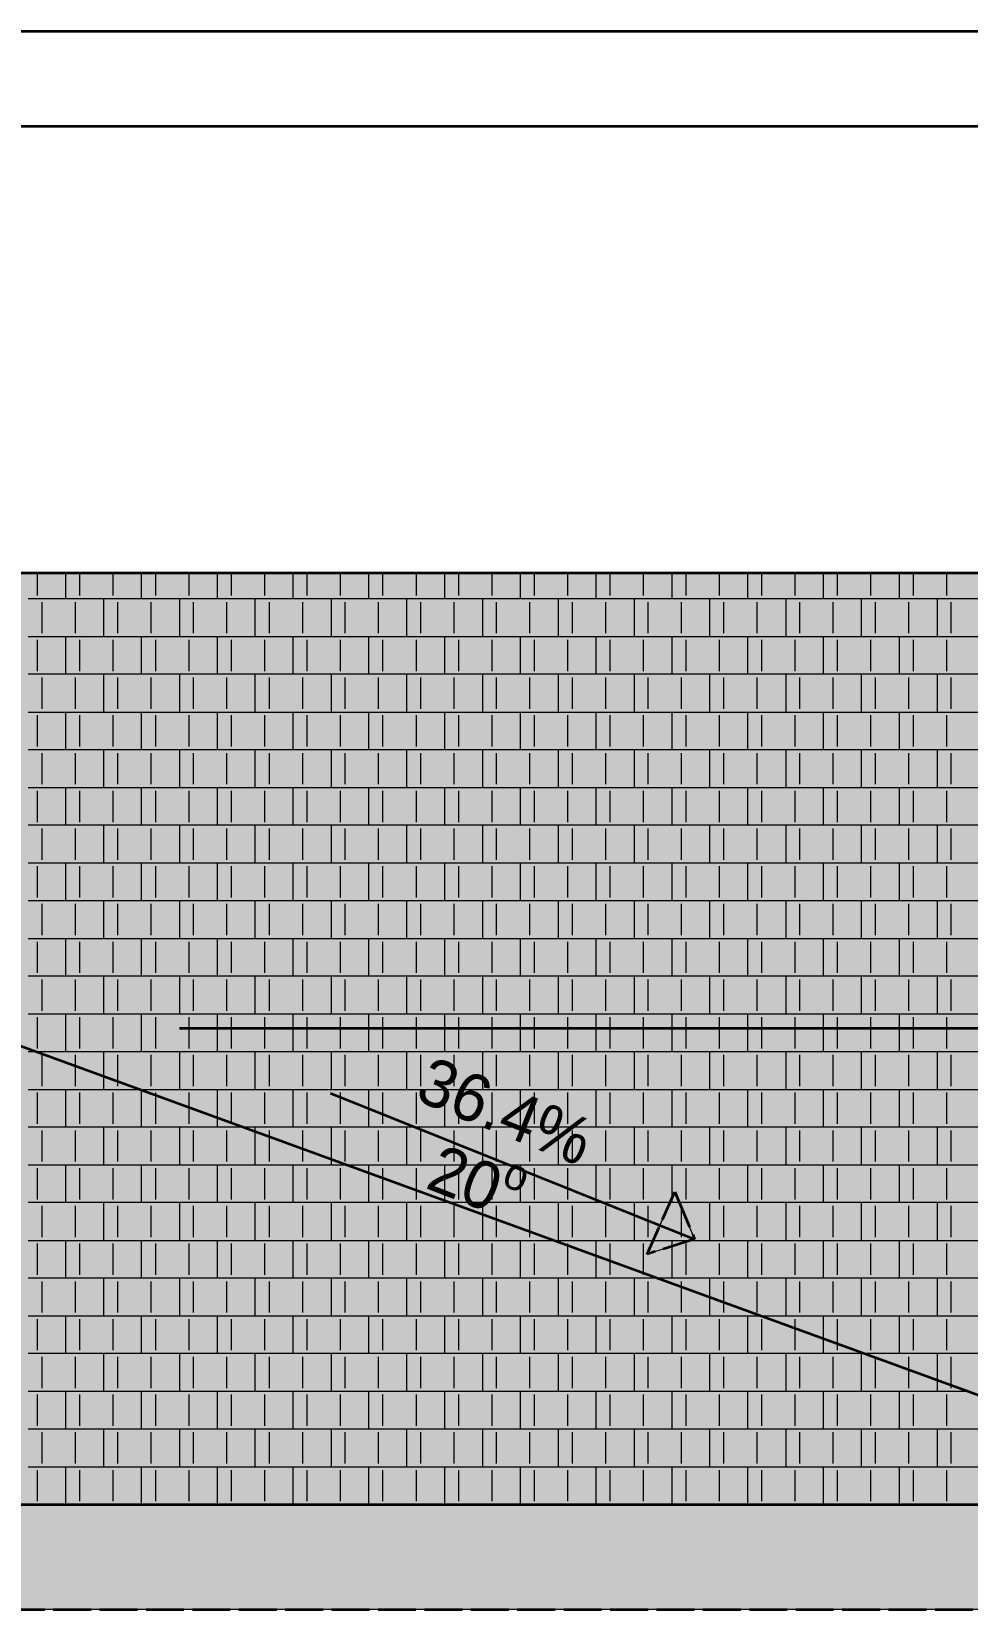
# Model space of a CAD drawing. Extents: x -1929 to 256751, y -18317 to 36108.
# Drawn here: x 202262 to 204732, y 12914 to 17075 of the extents above; entities that cross this region are included whole.
import ezdxf

# ---------------------------------------------------------------- set-up
doc = ezdxf.new("R2010")
doc.units = 0
doc.header["$LTSCALE"] = 5
doc.header["$MEASUREMENT"] = 0
doc.linetypes.add('- Скирити линии', pattern=[245, 200, -45])
for name, color, linetype, lineweight in [('1', 8, 'Continuous', 13), ('141', 8, 'Continuous', 35), ('164', 255, 'Continuous', 15), ('41', 7, 'Continuous', 35), ('46', 9, 'Continuous', 35)]:
    doc.layers.add(name, color=color, linetype=linetype, lineweight=lineweight)
doc.layers.add('162', color=7, linetype='Continuous', lineweight=15, true_color=0xaaaaaa)
doc.layers.add('65', color=7, linetype='Continuous', lineweight=20, true_color=0x4e4e4e)
doc.layers.add('RGB colored ARCHICAD elements', color=7, linetype='Continuous')
doc.styles.add('GENERATED_STYLE_4', font='arial.ttf')

# ---------------------------------------------------------------- blocks, each defined once
blk = doc.blocks.new('*X258')
at = {"layer": '1', "color": 250, "linetype": 'Continuous', "lineweight": 13, "true_color": 0x2a2a2a}
for p, q in [((220.752, 267.247), (220.752, 268.439)), ((222.252, 267.076), (222.252, 268.439)), ((222.992, 267.247), (222.992, 268.439)), ((224.752, 267.247), (224.752, 268.439)), ((226.252, 267.076), (226.252, 268.439)), ((226.992, 267.247), (226.992, 268.439)), ((228.752, 267.247), (228.752, 268.439)), ((230.252, 267.076), (230.252, 268.439)), ((230.992, 267.247), (230.992, 268.439)), ((232.752, 267.247), (232.752, 268.439)), ((234.252, 267.076), (234.252, 268.439)), ((234.992, 267.247), (234.992, 268.439)), ((236.752, 267.247), (236.752, 268.439)), ((238.252, 267.076), (238.252, 268.439)), ((238.992, 267.247), (238.992, 268.439)), ((240.752, 267.247), (240.752, 268.439)), ((242.252, 267.076), (242.252, 268.439)), ((242.992, 267.247), (242.992, 268.439)), ((244.752, 267.247), (244.752, 268.439)), ((246.252, 267.076), (246.252, 268.439)), ((246.992, 267.247), (246.992, 268.439)), ((248.752, 267.247), (248.752, 268.439)), ((250.252, 267.076), (250.252, 268.439)), ((250.992, 267.247), (250.992, 268.439)), ((252.752, 267.247), (252.752, 268.439)), ((254.252, 267.076), (254.252, 268.439)), ((254.992, 267.247), (254.992, 268.439)), ((256.752, 267.247), (256.752, 268.439)), ((258.252, 267.076), (258.252, 268.439)), ((258.992, 267.247), (258.992, 268.439)), ((260.752, 267.247), (260.752, 268.439)), ((262.252, 267.076), (262.252, 268.439)), ((262.992, 267.247), (262.992, 268.439)), ((264.752, 267.247), (264.752, 268.439)), ((266.252, 267.076), (266.252, 268.439)), ((266.992, 267.247), (266.992, 268.439)), ((268.752, 267.247), (268.752, 268.439)), ((228.252, 267.076), (220.252, 267.076)), ((220.992, 265.257), (220.992, 266.905)), ((222.752, 265.257), (222.752, 266.905)), ((224.252, 265.086), (224.252, 267.076)), ((224.992, 265.257), (224.992, 266.905)), ((226.752, 265.257), (226.752, 266.905)), ((236.252, 267.076), (228.252, 267.076)), ((228.252, 267.076), (228.252, 265.086)), ((228.992, 265.257), (228.992, 266.905)), ((230.752, 265.257), (230.752, 266.905)), ((232.252, 265.086), (232.252, 267.076)), ((232.992, 265.257), (232.992, 266.905)), ((234.752, 265.257), (234.752, 266.905)), ((244.252, 267.076), (236.252, 267.076)), ((236.252, 267.076), (236.252, 265.086)), ((236.992, 265.257), (236.992, 266.905)), ((238.752, 265.257), (238.752, 266.905)), ((240.252, 265.086), (240.252, 267.076)), ((240.992, 265.257), (240.992, 266.905)), ((242.752, 265.257), (242.752, 266.905)), ((252.252, 267.076), (244.252, 267.076)), ((244.252, 267.076), (244.252, 265.086)), ((244.992, 265.257), (244.992, 266.905)), ((246.752, 265.257), (246.752, 266.905)), ((248.252, 265.086), (248.252, 267.076)), ((248.992, 265.257), (248.992, 266.905)), ((250.752, 265.257), (250.752, 266.905)), ((260.252, 267.076), (252.252, 267.076)), ((252.252, 267.076), (252.252, 265.086)), ((252.992, 265.257), (252.992, 266.905)), ((254.752, 265.257), (254.752, 266.905)), ((256.252, 265.086), (256.252, 267.076)), ((256.992, 265.257), (256.992, 266.905)), ((258.752, 265.257), (258.752, 266.905)), ((268.252, 267.076), (260.252, 267.076)), ((260.252, 267.076), (260.252, 265.086)), ((260.992, 265.257), (260.992, 266.905)), ((262.752, 265.257), (262.752, 266.905)), ((264.252, 265.086), (264.252, 267.076)), ((264.992, 265.257), (264.992, 266.905)), ((266.752, 265.257), (266.752, 266.905)), ((276.252, 267.076), (268.252, 267.076)), ((268.252, 267.076), (268.252, 265.086)), ((268.992, 265.257), (268.992, 266.905)), ((220.252, 265.086), (228.252, 265.086)), ((220.752, 263.266), (220.752, 264.915)), ((222.252, 263.095), (222.252, 265.086)), ((222.992, 263.266), (222.992, 264.915)), ((224.752, 263.266), (224.752, 264.915)), ((226.252, 263.095), (226.252, 265.086)), ((226.992, 263.266), (226.992, 264.915)), ((228.252, 265.086), (236.252, 265.086)), ((228.752, 263.266), (228.752, 264.915)), ((230.252, 263.095), (230.252, 265.086)), ((230.992, 263.266), (230.992, 264.915)), ((232.752, 263.266), (232.752, 264.915)), ((234.252, 263.095), (234.252, 265.086)), ((234.992, 263.266), (234.992, 264.915)), ((236.252, 265.086), (244.252, 265.086)), ((236.752, 263.266), (236.752, 264.915)), ((238.252, 263.095), (238.252, 265.086)), ((238.992, 263.266), (238.992, 264.915)), ((240.752, 263.266), (240.752, 264.915)), ((242.252, 263.095), (242.252, 265.086)), ((242.992, 263.266), (242.992, 264.915)), ((244.252, 265.086), (252.252, 265.086)), ((244.752, 263.266), (244.752, 264.915)), ((246.252, 263.095), (246.252, 265.086)), ((246.992, 263.266), (246.992, 264.915)), ((248.752, 263.266), (248.752, 264.915)), ((250.252, 263.095), (250.252, 265.086)), ((250.992, 263.266), (250.992, 264.915)), ((252.252, 265.086), (260.252, 265.086)), ((252.752, 263.266), (252.752, 264.915)), ((254.252, 263.095), (254.252, 265.086)), ((254.992, 263.266), (254.992, 264.915)), ((256.752, 263.266), (256.752, 264.915)), ((258.252, 263.095), (258.252, 265.086)), ((258.992, 263.266), (258.992, 264.915)), ((260.252, 265.086), (268.252, 265.086)), ((260.752, 263.266), (260.752, 264.915)), ((262.252, 263.095), (262.252, 265.086)), ((262.992, 263.266), (262.992, 264.915)), ((264.752, 263.266), (264.752, 264.915)), ((266.252, 263.095), (266.252, 265.086)), ((266.992, 263.266), (266.992, 264.915)), ((268.252, 265.086), (276.252, 265.086)), ((268.752, 263.266), (268.752, 264.915)), ((228.252, 263.095), (220.252, 263.095)), ((224.252, 261.105), (224.252, 263.095)), ((236.252, 263.095), (228.252, 263.095)), ((228.252, 263.095), (228.252, 261.105)), ((232.252, 261.105), (232.252, 263.095)), ((244.252, 263.095), (236.252, 263.095)), ((236.252, 263.095), (236.252, 261.105)), ((240.252, 261.105), (240.252, 263.095)), ((252.252, 263.095), (244.252, 263.095)), ((244.252, 263.095), (244.252, 261.105)), ((248.252, 261.105), (248.252, 263.095)), ((260.252, 263.095), (252.252, 263.095)), ((252.252, 263.095), (252.252, 261.105)), ((256.252, 261.105), (256.252, 263.095)), ((268.252, 263.095), (260.252, 263.095)), ((260.252, 263.095), (260.252, 261.105)), ((264.252, 261.105), (264.252, 263.095)), ((276.252, 263.095), (268.252, 263.095)), ((268.252, 263.095), (268.252, 261.105)), ((220.992, 261.276), (220.992, 262.924)), ((222.752, 261.276), (222.752, 262.924)), ((224.992, 261.276), (224.992, 262.924)), ((226.752, 261.276), (226.752, 262.924)), ((228.992, 261.276), (228.992, 262.924)), ((230.752, 261.276), (230.752, 262.924)), ((232.992, 261.276), (232.992, 262.924)), ((234.752, 261.276), (234.752, 262.924)), ((236.992, 261.276), (236.992, 262.924)), ((238.752, 261.276), (238.752, 262.924)), ((240.992, 261.276), (240.992, 262.924)), ((242.752, 261.276), (242.752, 262.924)), ((244.992, 261.276), (244.992, 262.924)), ((246.752, 261.276), (246.752, 262.924)), ((248.992, 261.276), (248.992, 262.924)), ((250.752, 261.276), (250.752, 262.924)), ((252.992, 261.276), (252.992, 262.924)), ((254.752, 261.276), (254.752, 262.924)), ((256.992, 261.276), (256.992, 262.924)), ((258.752, 261.276), (258.752, 262.924)), ((260.992, 261.276), (260.992, 262.924)), ((262.752, 261.276), (262.752, 262.924)), ((264.992, 261.276), (264.992, 262.924)), ((266.752, 261.276), (266.752, 262.924)), ((268.992, 261.276), (268.992, 262.924)), ((220.252, 261.105), (228.252, 261.105)), ((220.752, 259.285), (220.752, 260.934)), ((222.252, 259.114), (222.252, 261.105)), ((222.992, 259.285), (222.992, 260.934)), ((224.752, 259.285), (224.752, 260.934)), ((226.252, 259.114), (226.252, 261.105)), ((226.992, 259.285), (226.992, 260.934)), ((228.252, 261.105), (236.252, 261.105)), ((228.752, 259.285), (228.752, 260.934)), ((230.252, 259.114), (230.252, 261.105)), ((230.992, 259.285), (230.992, 260.934)), ((232.752, 259.285), (232.752, 260.934)), ((234.252, 259.114), (234.252, 261.105)), ((234.992, 259.285), (234.992, 260.934)), ((236.252, 261.105), (244.252, 261.105)), ((236.752, 259.285), (236.752, 260.934)), ((238.252, 259.114), (238.252, 261.105)), ((238.992, 259.285), (238.992, 260.934)), ((240.752, 259.285), (240.752, 260.934)), ((242.252, 259.114), (242.252, 261.105)), ((242.992, 259.285), (242.992, 260.934)), ((244.252, 261.105), (252.252, 261.105)), ((244.752, 259.285), (244.752, 260.934)), ((246.252, 259.114), (246.252, 261.105)), ((246.992, 259.285), (246.992, 260.934)), ((248.752, 259.285), (248.752, 260.934)), ((250.252, 259.114), (250.252, 261.105)), ((250.992, 259.285), (250.992, 260.934)), ((252.252, 261.105), (260.252, 261.105)), ((252.752, 259.285), (252.752, 260.934)), ((254.252, 259.114), (254.252, 261.105)), ((254.992, 259.285), (254.992, 260.934)), ((256.752, 259.285), (256.752, 260.934)), ((258.252, 259.114), (258.252, 261.105)), ((258.992, 259.285), (258.992, 260.934)), ((260.252, 261.105), (268.252, 261.105)), ((260.752, 259.285), (260.752, 260.934)), ((262.252, 259.114), (262.252, 261.105)), ((262.992, 259.285), (262.992, 260.934)), ((264.752, 259.285), (264.752, 260.934)), ((266.252, 259.114), (266.252, 261.105)), ((266.992, 259.285), (266.992, 260.934)), ((268.252, 261.105), (276.252, 261.105)), ((268.752, 259.285), (268.752, 260.934)), ((228.252, 259.114), (220.252, 259.114)), ((220.992, 257.295), (220.992, 258.943)), ((222.752, 257.295), (222.752, 258.943)), ((224.252, 257.124), (224.252, 259.114)), ((224.992, 257.295), (224.992, 258.943)), ((226.752, 257.295), (226.752, 258.943)), ((236.252, 259.114), (228.252, 259.114)), ((228.252, 259.114), (228.252, 257.124)), ((228.992, 257.295), (228.992, 258.943)), ((230.752, 257.295), (230.752, 258.943)), ((232.252, 257.124), (232.252, 259.114)), ((232.992, 257.295), (232.992, 258.943)), ((234.752, 257.295), (234.752, 258.943)), ((244.252, 259.114), (236.252, 259.114)), ((236.252, 259.114), (236.252, 257.124)), ((236.992, 257.295), (236.992, 258.943)), ((238.752, 257.295), (238.752, 258.943)), ((240.252, 257.124), (240.252, 259.114)), ((240.992, 257.295), (240.992, 258.943)), ((242.752, 257.295), (242.752, 258.943)), ((252.252, 259.114), (244.252, 259.114)), ((244.252, 259.114), (244.252, 257.124)), ((244.992, 257.295), (244.992, 258.943)), ((246.752, 257.295), (246.752, 258.943)), ((248.252, 257.124), (248.252, 259.114)), ((248.992, 257.295), (248.992, 258.943)), ((250.752, 257.295), (250.752, 258.943)), ((260.252, 259.114), (252.252, 259.114)), ((252.252, 259.114), (252.252, 257.124)), ((252.992, 257.295), (252.992, 258.943)), ((254.752, 257.295), (254.752, 258.943)), ((256.252, 257.124), (256.252, 259.114)), ((256.992, 257.295), (256.992, 258.943)), ((258.752, 257.295), (258.752, 258.943)), ((268.252, 259.114), (260.252, 259.114)), ((260.252, 259.114), (260.252, 257.124)), ((260.992, 257.295), (260.992, 258.943)), ((262.752, 257.295), (262.752, 258.943)), ((264.252, 257.124), (264.252, 259.114)), ((264.992, 257.295), (264.992, 258.943)), ((266.752, 257.295), (266.752, 258.943)), ((276.252, 259.114), (268.252, 259.114)), ((268.252, 259.114), (268.252, 257.124)), ((268.992, 257.295), (268.992, 258.943)), ((220.252, 257.124), (228.252, 257.124)), ((220.752, 255.304), (220.752, 256.953)), ((222.252, 255.133), (222.252, 257.124)), ((222.992, 255.304), (222.992, 256.953)), ((224.752, 255.304), (224.752, 256.953)), ((226.252, 255.133), (226.252, 257.124)), ((226.992, 255.304), (226.992, 256.953)), ((228.252, 257.124), (236.252, 257.124)), ((228.752, 255.304), (228.752, 256.953)), ((230.252, 255.133), (230.252, 257.124)), ((230.992, 255.304), (230.992, 256.953)), ((232.752, 255.304), (232.752, 256.953)), ((234.252, 255.133), (234.252, 257.124)), ((234.992, 255.304), (234.992, 256.953)), ((236.252, 257.124), (244.252, 257.124)), ((236.752, 255.304), (236.752, 256.953)), ((238.252, 255.133), (238.252, 257.124)), ((238.992, 255.304), (238.992, 256.953)), ((240.752, 255.304), (240.752, 256.953)), ((242.252, 255.133), (242.252, 257.124)), ((242.992, 255.304), (242.992, 256.953)), ((244.252, 257.124), (252.252, 257.124)), ((244.752, 255.304), (244.752, 256.953)), ((246.252, 255.133), (246.252, 257.124)), ((246.992, 255.304), (246.992, 256.953)), ((248.752, 255.304), (248.752, 256.953)), ((250.252, 255.133), (250.252, 257.124)), ((250.992, 255.304), (250.992, 256.953)), ((252.252, 257.124), (260.252, 257.124)), ((252.752, 255.304), (252.752, 256.953)), ((254.252, 255.133), (254.252, 257.124)), ((254.992, 255.304), (254.992, 256.953)), ((256.752, 255.304), (256.752, 256.953)), ((258.252, 255.133), (258.252, 257.124)), ((258.992, 255.304), (258.992, 256.953)), ((260.252, 257.124), (268.252, 257.124)), ((260.752, 255.304), (260.752, 256.953)), ((262.252, 255.133), (262.252, 257.124)), ((262.992, 255.304), (262.992, 256.953)), ((264.752, 255.304), (264.752, 256.953)), ((266.252, 255.133), (266.252, 257.124)), ((266.992, 255.304), (266.992, 256.953)), ((268.252, 257.124), (276.252, 257.124)), ((268.752, 255.304), (268.752, 256.953)), ((228.252, 255.133), (220.252, 255.133)), ((220.992, 253.313), (220.992, 254.962)), ((222.752, 253.313), (222.752, 254.962)), ((224.252, 253.142), (224.252, 255.133)), ((224.992, 253.313), (224.992, 254.962)), ((226.752, 253.313), (226.752, 254.962)), ((236.252, 255.133), (228.252, 255.133)), ((228.252, 255.133), (228.252, 253.142)), ((228.992, 253.313), (228.992, 254.962)), ((230.752, 253.313), (230.752, 254.962)), ((232.252, 253.142), (232.252, 255.133)), ((232.992, 253.313), (232.992, 254.962)), ((234.752, 253.313), (234.752, 254.962)), ((244.252, 255.133), (236.252, 255.133)), ((236.252, 255.133), (236.252, 253.142)), ((236.992, 253.313), (236.992, 254.962)), ((238.752, 253.313), (238.752, 254.962)), ((240.252, 253.142), (240.252, 255.133)), ((240.992, 253.313), (240.992, 254.962)), ((242.752, 253.313), (242.752, 254.962)), ((252.252, 255.133), (244.252, 255.133)), ((244.252, 255.133), (244.252, 253.142)), ((244.992, 253.313), (244.992, 254.962)), ((246.752, 253.313), (246.752, 254.962)), ((248.252, 253.142), (248.252, 255.133)), ((248.992, 253.313), (248.992, 254.962)), ((250.752, 253.313), (250.752, 254.962)), ((260.252, 255.133), (252.252, 255.133)), ((252.252, 255.133), (252.252, 253.142)), ((252.992, 253.313), (252.992, 254.962)), ((254.752, 253.313), (254.752, 254.962)), ((256.252, 253.142), (256.252, 255.133)), ((256.992, 253.313), (256.992, 254.962)), ((258.752, 253.313), (258.752, 254.962)), ((268.252, 255.133), (260.252, 255.133)), ((260.252, 255.133), (260.252, 253.142)), ((260.992, 253.313), (260.992, 254.962)), ((262.752, 253.313), (262.752, 254.962)), ((264.252, 253.142), (264.252, 255.133)), ((264.992, 253.313), (264.992, 254.962)), ((266.752, 253.313), (266.752, 254.962)), ((276.252, 255.133), (268.252, 255.133)), ((268.252, 255.133), (268.252, 253.142)), ((268.992, 253.313), (268.992, 254.962)), ((220.252, 253.142), (228.252, 253.142)), ((222.252, 251.152), (222.252, 253.142)), ((226.252, 251.152), (226.252, 253.142)), ((228.252, 253.142), (236.252, 253.142)), ((230.252, 251.152), (230.252, 253.142)), ((234.252, 251.152), (234.252, 253.142)), ((236.252, 253.142), (244.252, 253.142)), ((238.252, 251.152), (238.252, 253.142)), ((242.252, 251.152), (242.252, 253.142)), ((244.252, 253.142), (252.252, 253.142)), ((246.252, 251.152), (246.252, 253.142)), ((250.252, 251.152), (250.252, 253.142)), ((252.252, 253.142), (260.252, 253.142)), ((254.252, 251.152), (254.252, 253.142)), ((258.252, 251.152), (258.252, 253.142)), ((260.252, 253.142), (268.252, 253.142)), ((262.252, 251.152), (262.252, 253.142)), ((266.252, 251.152), (266.252, 253.142)), ((268.252, 253.142), (276.252, 253.142)), ((220.752, 251.323), (220.752, 252.971)), ((222.992, 251.323), (222.992, 252.971)), ((224.752, 251.323), (224.752, 252.971)), ((226.992, 251.323), (226.992, 252.971)), ((228.752, 251.323), (228.752, 252.971)), ((230.992, 251.323), (230.992, 252.971)), ((232.752, 251.323), (232.752, 252.971)), ((234.992, 251.323), (234.992, 252.971)), ((236.752, 251.323), (236.752, 252.971)), ((238.992, 251.323), (238.992, 252.971)), ((240.752, 251.323), (240.752, 252.971)), ((242.992, 251.323), (242.992, 252.971)), ((244.752, 251.323), (244.752, 252.971)), ((246.992, 251.323), (246.992, 252.971)), ((248.752, 251.323), (248.752, 252.971)), ((250.992, 251.323), (250.992, 252.971)), ((252.752, 251.323), (252.752, 252.971)), ((254.992, 251.323), (254.992, 252.971)), ((256.752, 251.323), (256.752, 252.971)), ((258.992, 251.323), (258.992, 252.971)), ((260.752, 251.323), (260.752, 252.971)), ((262.992, 251.323), (262.992, 252.971)), ((264.752, 251.323), (264.752, 252.971)), ((266.992, 251.323), (266.992, 252.971)), ((268.752, 251.323), (268.752, 252.971)), ((228.252, 251.152), (220.252, 251.152)), ((220.992, 249.332), (220.992, 250.981)), ((222.752, 249.332), (222.752, 250.981)), ((224.252, 249.161), (224.252, 251.152)), ((224.992, 249.332), (224.992, 250.981)), ((226.752, 249.332), (226.752, 250.981)), ((236.252, 251.152), (228.252, 251.152)), ((228.252, 251.152), (228.252, 249.161)), ((228.992, 249.332), (228.992, 250.981)), ((230.752, 249.332), (230.752, 250.981)), ((232.252, 249.161), (232.252, 251.152)), ((232.992, 249.332), (232.992, 250.981)), ((234.752, 249.332), (234.752, 250.981)), ((244.252, 251.152), (236.252, 251.152)), ((236.252, 251.152), (236.252, 249.161)), ((236.992, 249.332), (236.992, 250.981)), ((238.752, 249.332), (238.752, 250.981)), ((240.252, 249.161), (240.252, 251.152)), ((240.992, 249.332), (240.992, 250.981)), ((242.752, 249.332), (242.752, 250.981)), ((252.252, 251.152), (244.252, 251.152)), ((244.252, 251.152), (244.252, 249.161)), ((244.992, 249.332), (244.992, 250.981)), ((246.752, 249.332), (246.752, 250.981)), ((248.252, 249.161), (248.252, 251.152)), ((248.992, 249.332), (248.992, 250.981)), ((250.752, 249.332), (250.752, 250.981)), ((260.252, 251.152), (252.252, 251.152)), ((252.252, 251.152), (252.252, 249.161)), ((252.992, 249.332), (252.992, 250.981)), ((254.752, 249.332), (254.752, 250.981)), ((256.252, 249.161), (256.252, 251.152)), ((256.992, 249.332), (256.992, 250.981)), ((258.752, 249.332), (258.752, 250.981)), ((268.252, 251.152), (260.252, 251.152)), ((260.252, 251.152), (260.252, 249.161)), ((260.992, 249.332), (260.992, 250.981)), ((262.752, 249.332), (262.752, 250.981)), ((264.252, 249.161), (264.252, 251.152)), ((264.992, 249.332), (264.992, 250.981)), ((266.752, 249.332), (266.752, 250.981)), ((276.252, 251.152), (268.252, 251.152)), ((268.252, 251.152), (268.252, 249.161)), ((268.992, 249.332), (268.992, 250.981)), ((220.252, 249.161), (228.252, 249.161)), ((220.752, 247.342), (220.752, 248.99)), ((222.252, 247.171), (222.252, 249.161)), ((222.992, 247.342), (222.992, 248.99)), ((224.752, 247.342), (224.752, 248.99)), ((226.252, 247.171), (226.252, 249.161)), ((226.992, 247.342), (226.992, 248.99)), ((228.252, 249.161), (236.252, 249.161)), ((228.752, 247.342), (228.752, 248.99)), ((230.252, 247.171), (230.252, 249.161)), ((230.992, 247.342), (230.992, 248.99)), ((232.752, 247.342), (232.752, 248.99)), ((234.252, 247.171), (234.252, 249.161)), ((234.992, 247.342), (234.992, 248.99)), ((236.252, 249.161), (244.252, 249.161)), ((236.752, 247.342), (236.752, 248.99)), ((238.252, 247.171), (238.252, 249.161)), ((238.992, 247.342), (238.992, 248.99)), ((240.752, 247.342), (240.752, 248.99)), ((242.252, 247.171), (242.252, 249.161)), ((242.992, 247.342), (242.992, 248.99)), ((244.252, 249.161), (252.252, 249.161)), ((244.752, 247.342), (244.752, 248.99)), ((246.252, 247.171), (246.252, 249.161)), ((246.992, 247.342), (246.992, 248.99)), ((248.752, 247.342), (248.752, 248.99)), ((250.252, 247.171), (250.252, 249.161)), ((250.992, 247.342), (250.992, 248.99)), ((252.252, 249.161), (260.252, 249.161)), ((252.752, 247.342), (252.752, 248.99)), ((254.252, 247.171), (254.252, 249.161)), ((254.992, 247.342), (254.992, 248.99)), ((256.752, 247.342), (256.752, 248.99)), ((258.252, 247.171), (258.252, 249.161)), ((258.992, 247.342), (258.992, 248.99)), ((260.252, 249.161), (268.252, 249.161)), ((260.752, 247.342), (260.752, 248.99)), ((262.252, 247.171), (262.252, 249.161)), ((262.992, 247.342), (262.992, 248.99)), ((264.752, 247.342), (264.752, 248.99)), ((266.252, 247.171), (266.252, 249.161)), ((266.992, 247.342), (266.992, 248.99)), ((268.252, 249.161), (276.252, 249.161)), ((268.752, 247.342), (268.752, 248.99)), ((228.252, 247.171), (220.252, 247.171)), ((220.992, 245.351), (220.992, 247)), ((222.752, 245.351), (222.752, 247)), ((224.252, 245.18), (224.252, 247.171)), ((224.992, 245.351), (224.992, 247)), ((226.752, 245.351), (226.752, 247)), ((236.252, 247.171), (228.252, 247.171)), ((228.252, 247.171), (228.252, 245.18)), ((228.992, 245.351), (228.992, 247)), ((230.752, 245.351), (230.752, 247)), ((232.252, 245.18), (232.252, 247.171)), ((232.992, 245.351), (232.992, 247)), ((234.752, 245.351), (234.752, 247)), ((244.252, 247.171), (236.252, 247.171)), ((236.252, 247.171), (236.252, 245.18)), ((236.992, 245.351), (236.992, 247)), ((238.752, 245.351), (238.752, 247)), ((240.252, 245.18), (240.252, 247.171)), ((240.992, 245.351), (240.992, 247)), ((242.752, 245.351), (242.752, 247)), ((252.252, 247.171), (244.252, 247.171)), ((244.252, 247.171), (244.252, 245.18)), ((244.992, 245.351), (244.992, 247)), ((246.752, 245.351), (246.752, 247)), ((248.252, 245.18), (248.252, 247.171)), ((248.992, 245.351), (248.992, 247)), ((250.752, 245.351), (250.752, 247)), ((260.252, 247.171), (252.252, 247.171)), ((252.252, 247.171), (252.252, 245.18)), ((252.992, 245.351), (252.992, 247)), ((254.752, 245.351), (254.752, 247)), ((256.252, 245.18), (256.252, 247.171)), ((256.992, 245.351), (256.992, 247)), ((258.752, 245.351), (258.752, 247)), ((268.252, 247.171), (260.252, 247.171)), ((260.252, 247.171), (260.252, 245.18)), ((260.992, 245.351), (260.992, 247)), ((262.752, 245.351), (262.752, 247)), ((264.252, 245.18), (264.252, 247.171)), ((264.992, 245.351), (264.992, 247)), ((266.752, 245.351), (266.752, 247)), ((276.252, 247.171), (268.252, 247.171)), ((268.252, 247.171), (268.252, 245.18)), ((268.992, 245.351), (268.992, 247)), ((220.252, 245.18), (228.252, 245.18)), ((220.752, 243.361), (220.752, 245.009)), ((222.252, 243.19), (222.252, 245.18)), ((222.992, 243.361), (222.992, 245.009)), ((224.752, 243.361), (224.752, 245.009)), ((226.252, 243.19), (226.252, 245.18)), ((226.992, 243.361), (226.992, 245.009)), ((228.252, 245.18), (236.252, 245.18)), ((228.752, 243.361), (228.752, 245.009)), ((230.252, 243.19), (230.252, 245.18)), ((230.992, 243.361), (230.992, 245.009)), ((232.752, 243.361), (232.752, 245.009)), ((234.252, 243.19), (234.252, 245.18)), ((234.992, 243.361), (234.992, 245.009)), ((236.252, 245.18), (244.252, 245.18)), ((236.752, 243.361), (236.752, 245.009)), ((238.252, 243.19), (238.252, 245.18)), ((238.992, 243.361), (238.992, 245.009)), ((240.752, 243.361), (240.752, 245.009)), ((242.252, 243.19), (242.252, 245.18)), ((242.992, 243.361), (242.992, 245.009)), ((244.252, 245.18), (252.252, 245.18)), ((244.752, 243.361), (244.752, 245.009)), ((246.252, 243.19), (246.252, 245.18)), ((246.992, 243.361), (246.992, 245.009)), ((248.752, 243.361), (248.752, 245.009)), ((250.252, 243.19), (250.252, 245.18)), ((250.992, 243.361), (250.992, 245.009)), ((252.252, 245.18), (260.252, 245.18)), ((252.752, 243.361), (252.752, 245.009)), ((254.252, 243.19), (254.252, 245.18)), ((254.992, 243.361), (254.992, 245.009)), ((256.752, 243.361), (256.752, 245.009)), ((258.252, 243.19), (258.252, 245.18)), ((258.992, 243.361), (258.992, 245.009)), ((260.252, 245.18), (268.252, 245.18)), ((260.752, 243.361), (260.752, 245.009)), ((262.252, 243.19), (262.252, 245.18)), ((262.992, 243.361), (262.992, 245.009)), ((264.752, 243.361), (264.752, 245.009)), ((266.252, 243.19), (266.252, 245.18)), ((266.992, 243.361), (266.992, 245.009)), ((268.252, 245.18), (276.252, 245.18)), ((268.752, 243.361), (268.752, 245.009)), ((228.252, 243.19), (220.624, 243.19)), ((224.252, 241.869), (224.252, 243.19)), ((236.252, 243.19), (228.252, 243.19)), ((228.252, 243.19), (228.252, 241.199)), ((232.252, 241.199), (232.252, 243.19)), ((244.252, 243.19), (236.252, 243.19)), ((236.252, 243.19), (236.252, 241.199)), ((240.252, 241.199), (240.252, 243.19)), ((252.252, 243.19), (244.252, 243.19)), ((244.252, 243.19), (244.252, 241.199)), ((248.252, 241.199), (248.252, 243.19)), ((260.252, 243.19), (252.252, 243.19)), ((252.252, 243.19), (252.252, 241.199)), ((256.252, 241.199), (256.252, 243.19)), ((268.252, 243.19), (260.252, 243.19)), ((260.252, 243.19), (260.252, 241.199)), ((264.252, 241.199), (264.252, 243.19)), ((276.252, 243.19), (268.252, 243.19)), ((268.252, 243.19), (268.252, 241.199)), ((222.752, 242.415), (222.752, 243.019)), ((224.992, 241.6), (224.992, 243.019)), ((226.752, 241.37), (226.752, 243.019)), ((228.992, 241.37), (228.992, 243.019)), ((230.752, 241.37), (230.752, 243.019)), ((232.992, 241.37), (232.992, 243.019)), ((234.752, 241.37), (234.752, 243.019)), ((236.992, 241.37), (236.992, 243.019)), ((238.752, 241.37), (238.752, 243.019)), ((240.992, 241.37), (240.992, 243.019)), ((242.752, 241.37), (242.752, 243.019)), ((244.992, 241.37), (244.992, 243.019)), ((246.752, 241.37), (246.752, 243.019)), ((248.992, 241.37), (248.992, 243.019)), ((250.752, 241.37), (250.752, 243.019)), ((252.992, 241.37), (252.992, 243.019)), ((254.752, 241.37), (254.752, 243.019)), ((256.992, 241.37), (256.992, 243.019)), ((258.752, 241.37), (258.752, 243.019)), ((260.992, 241.37), (260.992, 243.019)), ((262.752, 241.37), (262.752, 243.019)), ((264.992, 241.37), (264.992, 243.019)), ((266.752, 241.37), (266.752, 243.019)), ((268.992, 241.37), (268.992, 243.019)), ((226.093, 241.199), (228.252, 241.199)), ((226.252, 241.141), (226.252, 241.199)), ((226.992, 240.872), (226.992, 241.028)), ((228.252, 241.199), (236.252, 241.199)), ((228.752, 240.231), (228.752, 241.028)), ((230.252, 239.685), (230.252, 241.199)), ((230.992, 239.416), (230.992, 241.028)), ((232.752, 239.38), (232.752, 241.028)), ((234.252, 239.208), (234.252, 241.199)), ((234.992, 239.38), (234.992, 241.028)), ((236.252, 241.199), (244.252, 241.199)), ((236.752, 239.38), (236.752, 241.028)), ((238.252, 239.208), (238.252, 241.199)), ((238.992, 239.38), (238.992, 241.028)), ((240.752, 239.38), (240.752, 241.028)), ((242.252, 239.208), (242.252, 241.199)), ((242.992, 239.38), (242.992, 241.028)), ((244.252, 241.199), (252.252, 241.199)), ((244.752, 239.38), (244.752, 241.028)), ((246.252, 239.208), (246.252, 241.199)), ((246.992, 239.38), (246.992, 241.028)), ((248.752, 239.38), (248.752, 241.028)), ((250.252, 239.208), (250.252, 241.199)), ((250.992, 239.38), (250.992, 241.028)), ((252.252, 241.199), (260.252, 241.199)), ((252.752, 239.38), (252.752, 241.028)), ((254.252, 239.208), (254.252, 241.199)), ((254.992, 239.38), (254.992, 241.028)), ((256.752, 239.38), (256.752, 241.028)), ((258.252, 239.208), (258.252, 241.199)), ((258.992, 239.38), (258.992, 241.028)), ((260.252, 241.199), (268.252, 241.199)), ((260.752, 239.38), (260.752, 241.028)), ((262.252, 239.208), (262.252, 241.199)), ((262.992, 239.38), (262.992, 241.028)), ((264.752, 239.38), (264.752, 241.028)), ((266.252, 239.208), (266.252, 241.199)), ((266.992, 239.38), (266.992, 241.028)), ((268.252, 241.199), (276.252, 241.199)), ((268.752, 239.38), (268.752, 241.028)), ((236.252, 239.208), (231.562, 239.208)), ((232.252, 238.957), (232.252, 239.208)), ((232.992, 238.688), (232.992, 239.037)), ((234.752, 238.047), (234.752, 239.037)), ((244.252, 239.208), (236.252, 239.208)), ((236.252, 239.208), (236.252, 237.501)), ((236.992, 237.389), (236.992, 239.037)), ((238.752, 237.389), (238.752, 239.037)), ((240.252, 237.218), (240.252, 239.208)), ((240.992, 237.389), (240.992, 239.037)), ((242.752, 237.389), (242.752, 239.037)), ((252.252, 239.208), (244.252, 239.208)), ((244.252, 239.208), (244.252, 237.218)), ((244.992, 237.389), (244.992, 239.037)), ((246.752, 237.389), (246.752, 239.037)), ((248.252, 237.218), (248.252, 239.208)), ((248.992, 237.389), (248.992, 239.037)), ((250.752, 237.389), (250.752, 239.037)), ((260.252, 239.208), (252.252, 239.208)), ((252.252, 239.208), (252.252, 237.218)), ((252.992, 237.389), (252.992, 239.037)), ((254.752, 237.389), (254.752, 239.037)), ((256.252, 237.218), (256.252, 239.208)), ((256.992, 237.389), (256.992, 239.037)), ((258.752, 237.389), (258.752, 239.037)), ((268.252, 239.208), (260.252, 239.208)), ((260.252, 239.208), (260.252, 237.218)), ((260.992, 237.389), (260.992, 239.037)), ((262.752, 237.389), (262.752, 239.037)), ((264.252, 237.218), (264.252, 239.208)), ((264.992, 237.389), (264.992, 239.037)), ((266.752, 237.389), (266.752, 239.037)), ((276.252, 239.208), (268.252, 239.208)), ((268.252, 239.208), (268.252, 237.218)), ((268.992, 237.389), (268.992, 239.037)), ((237.031, 237.218), (244.252, 237.218)), ((238.252, 236.773), (238.252, 237.218)), ((242.252, 235.318), (242.252, 237.218)), ((244.252, 237.218), (252.252, 237.218)), ((246.252, 235.227), (246.252, 237.218)), ((250.252, 235.227), (250.252, 237.218)), ((252.252, 237.218), (260.252, 237.218)), ((254.252, 235.227), (254.252, 237.218)), ((258.252, 235.227), (258.252, 237.218)), ((260.252, 237.218), (268.252, 237.218)), ((262.252, 235.227), (262.252, 237.218)), ((266.252, 235.227), (266.252, 237.218)), ((268.252, 237.218), (276.252, 237.218)), ((238.992, 236.504), (238.992, 237.047)), ((240.752, 235.864), (240.752, 237.047)), ((242.992, 235.398), (242.992, 237.047)), ((244.752, 235.398), (244.752, 237.047)), ((246.992, 235.398), (246.992, 237.047)), ((248.752, 235.398), (248.752, 237.047)), ((250.992, 235.398), (250.992, 237.047)), ((252.752, 235.398), (252.752, 237.047)), ((254.992, 235.398), (254.992, 237.047)), ((256.752, 235.398), (256.752, 237.047)), ((258.992, 235.398), (258.992, 237.047)), ((260.752, 235.398), (260.752, 237.047)), ((262.992, 235.398), (262.992, 237.047)), ((264.752, 235.398), (264.752, 237.047)), ((266.992, 235.398), (266.992, 237.047)), ((268.752, 235.398), (268.752, 237.047)), ((244.252, 235.227), (242.5, 235.227)), ((252.252, 235.227), (244.252, 235.227)), ((244.252, 235.227), (244.252, 234.59)), ((244.992, 234.32), (244.992, 235.056)), ((246.752, 233.68), (246.752, 235.056)), ((248.252, 233.237), (248.252, 235.227)), ((248.992, 233.408), (248.992, 235.056)), ((250.752, 233.408), (250.752, 235.056)), ((260.252, 235.227), (252.252, 235.227)), ((252.252, 235.227), (252.252, 233.237)), ((252.992, 233.408), (252.992, 235.056)), ((254.752, 233.408), (254.752, 235.056)), ((256.252, 233.237), (256.252, 235.227)), ((256.992, 233.408), (256.992, 235.056)), ((258.752, 233.408), (258.752, 235.056)), ((268.252, 235.227), (260.252, 235.227)), ((260.252, 235.227), (260.252, 233.237)), ((260.992, 233.408), (260.992, 235.056)), ((262.752, 233.408), (262.752, 235.056)), ((264.252, 233.237), (264.252, 235.227)), ((264.992, 233.408), (264.992, 235.056)), ((266.752, 233.408), (266.752, 235.056)), ((276.252, 235.227), (268.252, 235.227)), ((268.252, 235.227), (268.252, 233.237)), ((268.992, 233.408), (268.992, 235.056)), ((247.969, 233.237), (252.252, 233.237)), ((248.752, 232.952), (248.752, 233.066)), ((250.252, 232.406), (250.252, 233.237)), ((250.992, 232.137), (250.992, 233.066)), ((252.252, 233.237), (260.252, 233.237)), ((252.752, 231.496), (252.752, 233.066)), ((254.252, 231.246), (254.252, 233.237)), ((254.992, 231.417), (254.992, 233.066)), ((256.752, 231.417), (256.752, 233.066)), ((258.252, 231.246), (258.252, 233.237)), ((258.992, 231.417), (258.992, 233.066)), ((260.252, 233.237), (268.252, 233.237)), ((260.752, 231.417), (260.752, 233.066)), ((262.252, 231.246), (262.252, 233.237)), ((262.992, 231.417), (262.992, 233.066)), ((264.752, 231.417), (264.752, 233.066)), ((266.252, 231.246), (266.252, 233.237)), ((266.992, 231.417), (266.992, 233.066)), ((268.252, 233.237), (276.252, 233.237)), ((268.752, 231.417), (268.752, 233.066)), ((260.252, 231.246), (253.438, 231.246)), ((254.752, 230.768), (254.752, 231.075)), ((256.252, 230.222), (256.252, 231.246)), ((256.992, 229.953), (256.992, 231.075)), ((258.752, 229.427), (258.752, 231.075)), ((268.252, 231.246), (260.252, 231.246)), ((260.252, 231.246), (260.252, 229.256)), ((260.992, 229.427), (260.992, 231.075)), ((262.752, 229.427), (262.752, 231.075)), ((264.252, 229.256), (264.252, 231.246)), ((264.992, 229.427), (264.992, 231.075)), ((266.752, 229.427), (266.752, 231.075)), ((276.252, 231.246), (268.252, 231.246)), ((268.252, 231.246), (268.252, 229.256)), ((268.992, 229.427), (268.992, 231.075)), ((258.907, 229.256), (260.252, 229.256)), ((260.252, 229.256), (268.252, 229.256)), ((260.752, 228.584), (260.752, 229.085)), ((262.252, 228.038), (262.252, 229.256)), ((262.992, 227.769), (262.992, 229.085)), ((264.752, 227.436), (264.752, 229.085)), ((266.252, 227.265), (266.252, 229.256)), ((266.992, 227.436), (266.992, 229.085)), ((268.252, 229.256), (276.252, 229.256)), ((268.752, 227.436), (268.752, 229.085)), ((268.252, 227.265), (264.376, 227.265)), ((276.252, 227.265), (268.252, 227.265)), ((268.252, 227.265), (268.252, 225.854)), ((264.992, 227.041), (264.992, 227.094)), ((266.752, 226.4), (266.752, 227.094)), ((268.992, 225.585), (268.992, 227.094))]:
    blk.add_line(p, q, dxfattribs=at)
blk = doc.blocks.new('*X259')
at = {"layer": '1', "color": 250, "linetype": 'Continuous', "lineweight": 13, "true_color": 0x2a2a2a}
for p, q in [((220.624, 243.19), (220.252, 243.19)), ((220.992, 241.37), (220.992, 243.019)), ((222.752, 241.37), (222.752, 242.415)), ((224.252, 241.199), (224.252, 241.869)), ((224.992, 241.37), (224.992, 241.6)), ((220.252, 241.199), (226.093, 241.199)), ((220.752, 239.38), (220.752, 241.028)), ((222.252, 239.208), (222.252, 241.199)), ((222.992, 239.38), (222.992, 241.028)), ((224.752, 239.38), (224.752, 241.028)), ((226.252, 239.208), (226.252, 241.141)), ((226.992, 239.38), (226.992, 240.872)), ((228.752, 239.38), (228.752, 240.231)), ((228.252, 239.208), (220.252, 239.208)), ((220.992, 237.389), (220.992, 239.037)), ((222.752, 237.389), (222.752, 239.037)), ((224.252, 237.218), (224.252, 239.208)), ((224.992, 237.389), (224.992, 239.037)), ((226.752, 237.389), (226.752, 239.037)), ((231.562, 239.208), (228.252, 239.208)), ((228.252, 239.208), (228.252, 237.218)), ((228.992, 237.389), (228.992, 239.037)), ((230.252, 239.208), (230.252, 239.685)), ((230.752, 237.389), (230.752, 239.037)), ((230.992, 239.38), (230.992, 239.416)), ((232.252, 237.218), (232.252, 238.957)), ((232.992, 237.389), (232.992, 238.688)), ((234.752, 237.389), (234.752, 238.047)), ((220.252, 237.218), (228.252, 237.218)), ((222.252, 235.227), (222.252, 237.218)), ((226.252, 235.227), (226.252, 237.218)), ((228.252, 237.218), (236.252, 237.218)), ((230.252, 235.227), (230.252, 237.218)), ((234.252, 235.227), (234.252, 237.218)), ((236.252, 237.501), (236.252, 237.218)), ((236.252, 237.218), (237.031, 237.218)), ((220.752, 235.398), (220.752, 237.047)), ((222.992, 235.398), (222.992, 237.047)), ((224.752, 235.398), (224.752, 237.047)), ((226.992, 235.398), (226.992, 237.047)), ((228.752, 235.398), (228.752, 237.047)), ((230.992, 235.398), (230.992, 237.047)), ((232.752, 235.398), (232.752, 237.047)), ((234.992, 235.398), (234.992, 237.047)), ((236.752, 235.398), (236.752, 237.047)), ((238.252, 235.227), (238.252, 236.773)), ((238.992, 235.398), (238.992, 236.504)), ((240.752, 235.398), (240.752, 235.864)), ((228.252, 235.227), (220.252, 235.227)), ((220.992, 233.408), (220.992, 235.056)), ((222.752, 233.408), (222.752, 235.056)), ((224.252, 233.237), (224.252, 235.227)), ((224.992, 233.408), (224.992, 235.056)), ((226.752, 233.408), (226.752, 235.056)), ((236.252, 235.227), (228.252, 235.227)), ((228.252, 235.227), (228.252, 233.237)), ((228.992, 233.408), (228.992, 235.056)), ((230.752, 233.408), (230.752, 235.056)), ((232.252, 233.237), (232.252, 235.227)), ((232.992, 233.408), (232.992, 235.056)), ((234.752, 233.408), (234.752, 235.056)), ((242.5, 235.227), (236.252, 235.227)), ((236.252, 235.227), (236.252, 233.237)), ((236.992, 233.408), (236.992, 235.056)), ((238.752, 233.408), (238.752, 235.056)), ((240.252, 233.237), (240.252, 235.227)), ((240.992, 233.408), (240.992, 235.056)), ((242.252, 235.227), (242.252, 235.318)), ((242.752, 233.408), (242.752, 235.056)), ((244.252, 234.59), (244.252, 233.237)), ((244.992, 233.408), (244.992, 234.32)), ((220.252, 233.237), (228.252, 233.237)), ((220.752, 231.417), (220.752, 233.066)), ((222.252, 231.246), (222.252, 233.237)), ((222.992, 231.417), (222.992, 233.066)), ((224.752, 231.417), (224.752, 233.066)), ((226.252, 231.246), (226.252, 233.237)), ((226.992, 231.417), (226.992, 233.066)), ((228.252, 233.237), (236.252, 233.237)), ((228.752, 231.417), (228.752, 233.066)), ((230.252, 231.246), (230.252, 233.237)), ((230.992, 231.417), (230.992, 233.066)), ((232.752, 231.417), (232.752, 233.066)), ((234.252, 231.246), (234.252, 233.237)), ((234.992, 231.417), (234.992, 233.066)), ((236.252, 233.237), (244.252, 233.237)), ((236.752, 231.417), (236.752, 233.066)), ((238.252, 231.246), (238.252, 233.237)), ((238.992, 231.417), (238.992, 233.066)), ((240.752, 231.417), (240.752, 233.066)), ((242.252, 231.246), (242.252, 233.237)), ((242.992, 231.417), (242.992, 233.066)), ((244.252, 233.237), (247.969, 233.237)), ((244.752, 231.417), (244.752, 233.066)), ((246.252, 231.246), (246.252, 233.237)), ((246.752, 233.408), (246.752, 233.68)), ((246.992, 231.417), (246.992, 233.066)), ((248.752, 231.417), (248.752, 232.952)), ((250.252, 231.246), (250.252, 232.406)), ((250.992, 231.417), (250.992, 232.137)), ((252.752, 231.417), (252.752, 231.496)), ((228.252, 231.246), (220.252, 231.246)), ((220.992, 229.427), (220.992, 231.075)), ((222.752, 229.427), (222.752, 231.075)), ((224.252, 229.256), (224.252, 231.246)), ((224.992, 229.427), (224.992, 231.075)), ((226.752, 229.427), (226.752, 231.075)), ((236.252, 231.246), (228.252, 231.246)), ((228.252, 231.246), (228.252, 229.256)), ((228.992, 229.427), (228.992, 231.075)), ((230.752, 229.427), (230.752, 231.075)), ((232.252, 229.256), (232.252, 231.246)), ((232.992, 229.427), (232.992, 231.075)), ((234.752, 229.427), (234.752, 231.075)), ((244.252, 231.246), (236.252, 231.246)), ((236.252, 231.246), (236.252, 229.256)), ((236.992, 229.427), (236.992, 231.075)), ((238.752, 229.427), (238.752, 231.075)), ((240.252, 229.256), (240.252, 231.246)), ((240.992, 229.427), (240.992, 231.075)), ((242.752, 229.427), (242.752, 231.075)), ((252.252, 231.246), (244.252, 231.246)), ((244.252, 231.246), (244.252, 229.256)), ((244.992, 229.427), (244.992, 231.075)), ((246.752, 229.427), (246.752, 231.075)), ((248.252, 229.256), (248.252, 231.246)), ((248.992, 229.427), (248.992, 231.075)), ((250.752, 229.427), (250.752, 231.075)), ((253.438, 231.246), (252.252, 231.246)), ((252.252, 231.246), (252.252, 229.256)), ((252.992, 229.427), (252.992, 231.075)), ((254.752, 229.427), (254.752, 230.768)), ((256.252, 229.256), (256.252, 230.222)), ((256.992, 229.427), (256.992, 229.953)), ((220.252, 229.256), (228.252, 229.256)), ((220.752, 227.436), (220.752, 229.085)), ((222.252, 227.265), (222.252, 229.256)), ((222.992, 227.436), (222.992, 229.085)), ((224.752, 227.436), (224.752, 229.085)), ((226.252, 227.265), (226.252, 229.256)), ((226.992, 227.436), (226.992, 229.085)), ((228.252, 229.256), (236.252, 229.256)), ((228.752, 227.436), (228.752, 229.085)), ((230.252, 227.265), (230.252, 229.256)), ((230.992, 227.436), (230.992, 229.085)), ((232.752, 227.436), (232.752, 229.085)), ((234.252, 227.265), (234.252, 229.256)), ((234.992, 227.436), (234.992, 229.085)), ((236.252, 229.256), (244.252, 229.256)), ((236.752, 227.436), (236.752, 229.085)), ((238.252, 227.265), (238.252, 229.256)), ((238.992, 227.436), (238.992, 229.085)), ((240.752, 227.436), (240.752, 229.085)), ((242.252, 227.265), (242.252, 229.256)), ((242.992, 227.436), (242.992, 229.085)), ((244.252, 229.256), (252.252, 229.256)), ((244.752, 227.436), (244.752, 229.085)), ((246.252, 227.265), (246.252, 229.256)), ((246.992, 227.436), (246.992, 229.085)), ((248.752, 227.436), (248.752, 229.085)), ((250.252, 227.265), (250.252, 229.256)), ((250.992, 227.436), (250.992, 229.085)), ((252.252, 229.256), (258.907, 229.256)), ((252.752, 227.436), (252.752, 229.085)), ((254.252, 227.265), (254.252, 229.256)), ((254.992, 227.436), (254.992, 229.085)), ((256.752, 227.436), (256.752, 229.085)), ((258.252, 227.265), (258.252, 229.256)), ((258.992, 227.436), (258.992, 229.085)), ((260.752, 227.436), (260.752, 228.584)), ((228.252, 227.265), (220.252, 227.265)), ((224.252, 225.275), (224.252, 227.265)), ((236.252, 227.265), (228.252, 227.265)), ((228.252, 227.265), (228.252, 225.275)), ((232.252, 225.275), (232.252, 227.265)), ((244.252, 227.265), (236.252, 227.265)), ((236.252, 227.265), (236.252, 225.275)), ((240.252, 225.275), (240.252, 227.265)), ((252.252, 227.265), (244.252, 227.265)), ((244.252, 227.265), (244.252, 225.275)), ((248.252, 225.275), (248.252, 227.265)), ((260.252, 227.265), (252.252, 227.265)), ((252.252, 227.265), (252.252, 225.275)), ((256.252, 225.275), (256.252, 227.265)), ((264.376, 227.265), (260.252, 227.265)), ((260.252, 227.265), (260.252, 225.275)), ((262.252, 227.265), (262.252, 228.038)), ((262.992, 227.436), (262.992, 227.769)), ((264.252, 225.275), (264.252, 227.265)), ((220.992, 225.446), (220.992, 227.094)), ((222.752, 225.446), (222.752, 227.094)), ((224.992, 225.446), (224.992, 227.094)), ((226.752, 225.446), (226.752, 227.094)), ((228.992, 225.446), (228.992, 227.094)), ((230.752, 225.446), (230.752, 227.094)), ((232.992, 225.446), (232.992, 227.094)), ((234.752, 225.446), (234.752, 227.094)), ((236.992, 225.446), (236.992, 227.094)), ((238.752, 225.446), (238.752, 227.094)), ((240.992, 225.446), (240.992, 227.094)), ((242.752, 225.446), (242.752, 227.094)), ((244.992, 225.446), (244.992, 227.094)), ((246.752, 225.446), (246.752, 227.094)), ((248.992, 225.446), (248.992, 227.094)), ((250.752, 225.446), (250.752, 227.094)), ((252.992, 225.446), (252.992, 227.094)), ((254.752, 225.446), (254.752, 227.094)), ((256.992, 225.446), (256.992, 227.094)), ((258.752, 225.446), (258.752, 227.094)), ((260.992, 225.446), (260.992, 227.094)), ((262.752, 225.446), (262.752, 227.094)), ((264.992, 225.446), (264.992, 227.041)), ((266.752, 225.446), (266.752, 226.4)), ((268.252, 225.854), (268.252, 225.275)), ((268.992, 225.446), (268.992, 225.585)), ((220.252, 225.275), (228.252, 225.275)), ((220.752, 223.455), (220.752, 225.104)), ((222.252, 223.284), (222.252, 225.275)), ((222.992, 223.455), (222.992, 225.104)), ((224.752, 223.455), (224.752, 225.104)), ((226.252, 223.284), (226.252, 225.275)), ((226.992, 223.455), (226.992, 225.104)), ((228.252, 225.275), (236.252, 225.275)), ((228.752, 223.455), (228.752, 225.104)), ((230.252, 223.284), (230.252, 225.275)), ((230.992, 223.455), (230.992, 225.104)), ((232.752, 223.455), (232.752, 225.104)), ((234.252, 223.284), (234.252, 225.275)), ((234.992, 223.455), (234.992, 225.104)), ((236.252, 225.275), (244.252, 225.275)), ((236.752, 223.455), (236.752, 225.104)), ((238.252, 223.284), (238.252, 225.275)), ((238.992, 223.455), (238.992, 225.104)), ((240.752, 223.455), (240.752, 225.104)), ((242.252, 223.284), (242.252, 225.275)), ((242.992, 223.455), (242.992, 225.104)), ((244.252, 225.275), (252.252, 225.275)), ((244.752, 223.455), (244.752, 225.104)), ((246.252, 223.284), (246.252, 225.275)), ((246.992, 223.455), (246.992, 225.104)), ((248.752, 223.455), (248.752, 225.104)), ((250.252, 223.284), (250.252, 225.275)), ((250.992, 223.455), (250.992, 225.104)), ((252.252, 225.275), (260.252, 225.275)), ((252.752, 223.455), (252.752, 225.104)), ((254.252, 223.284), (254.252, 225.275)), ((254.992, 223.455), (254.992, 225.104)), ((256.752, 223.455), (256.752, 225.104)), ((258.252, 223.284), (258.252, 225.275)), ((258.992, 223.455), (258.992, 225.104)), ((260.252, 225.275), (268.252, 225.275)), ((260.752, 223.455), (260.752, 225.104)), ((262.252, 223.284), (262.252, 225.275)), ((262.992, 223.455), (262.992, 225.104)), ((264.752, 223.455), (264.752, 225.104)), ((266.252, 223.284), (266.252, 225.275)), ((266.992, 223.455), (266.992, 225.104)), ((268.252, 225.275), (269.845, 225.275)), ((268.752, 223.455), (268.752, 225.104)), ((228.252, 223.284), (220.252, 223.284)), ((220.992, 221.464), (220.992, 223.113)), ((222.752, 221.464), (222.752, 223.113)), ((224.252, 221.293), (224.252, 223.284)), ((224.992, 221.464), (224.992, 223.113)), ((226.752, 221.464), (226.752, 223.113)), ((236.252, 223.284), (228.252, 223.284)), ((228.252, 223.284), (228.252, 221.293)), ((228.992, 221.464), (228.992, 223.113)), ((230.752, 221.464), (230.752, 223.113)), ((232.252, 221.293), (232.252, 223.284)), ((232.992, 221.464), (232.992, 223.113)), ((234.752, 221.464), (234.752, 223.113)), ((244.252, 223.284), (236.252, 223.284)), ((236.252, 223.284), (236.252, 221.293)), ((236.992, 221.464), (236.992, 223.113)), ((238.752, 221.464), (238.752, 223.113)), ((240.252, 221.293), (240.252, 223.284)), ((240.992, 221.464), (240.992, 223.113)), ((242.752, 221.464), (242.752, 223.113)), ((252.252, 223.284), (244.252, 223.284)), ((244.252, 223.284), (244.252, 221.293)), ((244.992, 221.464), (244.992, 223.113)), ((246.752, 221.464), (246.752, 223.113)), ((248.252, 221.293), (248.252, 223.284)), ((248.992, 221.464), (248.992, 223.113)), ((250.752, 221.464), (250.752, 223.113)), ((260.252, 223.284), (252.252, 223.284)), ((252.252, 223.284), (252.252, 221.293)), ((252.992, 221.464), (252.992, 223.113)), ((254.752, 221.464), (254.752, 223.113)), ((256.252, 221.293), (256.252, 223.284)), ((256.992, 221.464), (256.992, 223.113)), ((258.752, 221.464), (258.752, 223.113)), ((268.252, 223.284), (260.252, 223.284)), ((260.252, 223.284), (260.252, 221.293)), ((260.992, 221.464), (260.992, 223.113)), ((262.752, 221.464), (262.752, 223.113)), ((264.252, 221.293), (264.252, 223.284)), ((264.992, 221.464), (264.992, 223.113)), ((266.752, 221.464), (266.752, 223.113)), ((275.314, 223.284), (268.252, 223.284)), ((268.252, 223.284), (268.252, 221.293)), ((268.992, 221.464), (268.992, 223.113)), ((220.252, 221.293), (228.252, 221.293)), ((220.752, 219.474), (220.752, 221.122)), ((222.252, 219.303), (222.252, 221.293)), ((222.992, 219.474), (222.992, 221.122)), ((224.752, 219.474), (224.752, 221.122)), ((226.252, 219.303), (226.252, 221.293)), ((226.992, 219.474), (226.992, 221.122)), ((228.252, 221.293), (236.252, 221.293)), ((228.752, 219.474), (228.752, 221.122)), ((230.252, 219.303), (230.252, 221.293)), ((230.992, 219.474), (230.992, 221.122)), ((232.752, 219.474), (232.752, 221.122)), ((234.252, 219.303), (234.252, 221.293)), ((234.992, 219.474), (234.992, 221.122)), ((236.252, 221.293), (244.252, 221.293)), ((236.752, 219.474), (236.752, 221.122)), ((238.252, 219.303), (238.252, 221.293)), ((238.992, 219.474), (238.992, 221.122)), ((240.752, 219.474), (240.752, 221.122)), ((242.252, 219.303), (242.252, 221.293)), ((242.992, 219.474), (242.992, 221.122)), ((244.252, 221.293), (252.252, 221.293)), ((244.752, 219.474), (244.752, 221.122)), ((246.252, 219.303), (246.252, 221.293)), ((246.992, 219.474), (246.992, 221.122)), ((248.752, 219.474), (248.752, 221.122)), ((250.252, 219.303), (250.252, 221.293)), ((250.992, 219.474), (250.992, 221.122)), ((252.252, 221.293), (260.252, 221.293)), ((252.752, 219.474), (252.752, 221.122)), ((254.252, 219.303), (254.252, 221.293)), ((254.992, 219.474), (254.992, 221.122)), ((256.752, 219.474), (256.752, 221.122)), ((258.252, 219.303), (258.252, 221.293)), ((258.992, 219.474), (258.992, 221.122)), ((260.252, 221.293), (268.252, 221.293)), ((260.752, 219.474), (260.752, 221.122)), ((262.252, 219.303), (262.252, 221.293)), ((262.992, 219.474), (262.992, 221.122)), ((264.752, 219.474), (264.752, 221.122)), ((266.252, 219.303), (266.252, 221.293)), ((266.992, 219.474), (266.992, 221.122)), ((268.252, 221.293), (276.252, 221.293)), ((268.752, 219.474), (268.752, 221.122)), ((228.252, 219.303), (220.252, 219.303)), ((236.252, 219.303), (228.252, 219.303)), ((244.252, 219.303), (236.252, 219.303)), ((252.252, 219.303), (244.252, 219.303)), ((260.252, 219.303), (252.252, 219.303)), ((268.252, 219.303), (260.252, 219.303))]:
    blk.add_line(p, q, dxfattribs=at)

msp = doc.modelspace()

# ---------------------------------------------------------------- hatches: boundary and pattern name
at = {"layer": '162', "linetype": 'Continuous', "lineweight": 15, "true_color": 0x2a2a2a}
msp.add_hatch(color=250, dxfattribs=at).paths.add_polyline_path([(203959.8, 14015.5), (203886.3, 13850.8), (204011.8, 13890.3)])
at = {"layer": 'RGB colored ARCHICAD elements', "linetype": 'Continuous', "lineweight": 0, "true_color": 0x7a7878}
for points in [[(199402.2, 15647.3), (198652.2, 15374.3), (198652.2, 13190.5), (202102.2, 14446.2), (205552.2, 13190.5), (205552.2, 15647.3)], [(198652.2, 13190.5), (205552.2, 13190.5), (202102.2, 14446.2)]]:
    msp.add_hatch(color=8, dxfattribs=at).paths.add_polyline_path(points)
at = {"layer": 'RGB colored ARCHICAD elements', "linetype": 'Continuous', "lineweight": 0, "true_color": 0xccbeac}
for points in [[(205552.2, 13190.5), (198652.2, 13190.5), (198652.2, 13094.7), (205552.2, 13094.7)], [(198652.2, 13062.8), (205552.2, 13062.8), (205552.2, 13094.7), (198652.2, 13094.7)], [(198652.2, 12913.8), (205552.2, 12913.8), (205552.2, 13062.8), (198652.2, 13062.8)]]:
    msp.add_hatch(color=9, dxfattribs=at).paths.add_polyline_path(points)

# ---------------------------------------------------------------- linework, layer by layer
at = {"layer": '1', "color": 250, "linetype": 'Continuous', "lineweight": 13, "true_color": 0x2a2a2a, "flags": 128}
msp.add_lwpolyline([(203959.8, 14015.5), (204011.8, 13890.3), (203886.3, 13850.8)], close=True, dxfattribs=at)
at = {"layer": '141', "linetype": 'Continuous', "lineweight": 35}
msp.add_line((206444.7, 14446.2), (202652.2, 14446.2), dxfattribs=at)
at = {"layer": '164', "color": 250, "linetype": 'Continuous', "lineweight": 15, "true_color": 0x2a2a2a}
msp.add_line((205552.2, 12913.8), (198652.2, 12913.8), dxfattribs=at)
at = {"layer": '41', "linetype": 'Continuous', "lineweight": 35}
for p, q in [((205552.2, 15647.3), (199402.2, 15647.3)), ((205552.2, 13190.5), (202102.2, 14446.2)), ((198652.2, 13190.5), (205552.2, 13190.5))]:
    msp.add_line(p, q, dxfattribs=at)
at = {"layer": '41', "color": 7, "linetype": 'Continuous', "lineweight": 35, "ltscale": 0.1, "flags": 128}
for points in [[(212239.6, 17075.4), (191239.6, 17075.4), (191239.6, 2225.4), (212239.6, 2225.4)], [(211989.6, 16825.4), (192489.6, 16825.4), (192489.6, 2475.4), (211989.6, 2475.4)]]:
    msp.add_lwpolyline(points, close=True, dxfattribs=at)
at = {"layer": '41', "color": 250, "linetype": 'Continuous', "lineweight": 35, "ltscale": 0.1, "true_color": 0x2a2a2a, "flags": 128}
msp.add_lwpolyline([(203050.3, 14275.4), (204011.8, 13890.3)], dxfattribs=at)
at = {"layer": '41', "color": 250, "linetype": '- Скирити линии', "lineweight": 35, "ltscale": 0.1, "true_color": 0x2a2a2a, "flags": 128}
msp.add_lwpolyline([(203959.8, 14015.5), (204011.8, 13890.3), (203886.3, 13850.8)], close=True, dxfattribs=at)
msp.add_lwpolyline([(198643.7, 12913.8), (205557.8, 12913.8)], dxfattribs=at)

# ---------------------------------------------------------------- block references
at = {"layer": '65', "color": 250, "linetype": 'Continuous', "lineweight": 20, "true_color": 0x2a2a2a, "xscale": 50.00002355911847, "yscale": 50.00002355911847, "zscale": 50.00002355911847}
for name in ['*X258', '*X259']:
    msp.add_blockref(name, (191239.6, 2225.4), dxfattribs=at)

# ---------------------------------------------------------------- texts
at = {"layer": '46', "color": 254, "linetype": 'Continuous', "lineweight": 35, "char_height": 125, "attachment_point": 5, "style": 'GENERATED_STYLE_4'}
for s, insert, rotation in [('\\A1;{\\pqc;\\fCentury Gothic|b0|i0|c204|p34;36.4%}', (203512.4, 14227.5), 337.9692), ('\\A1;{\\pqc;\\fCentury Gothic|b0|i0|c204|p34;20\\fCentury Gothic|b0|i0|c204|p34;\\A1{\\H.66x;\\Sо^  ;}}', (203435.2, 14040.2), 338.8219)]:
    msp.add_mtext(s, dxfattribs=dict(at, insert=insert, rotation=rotation))

doc.saveas('drawing.dxf')
